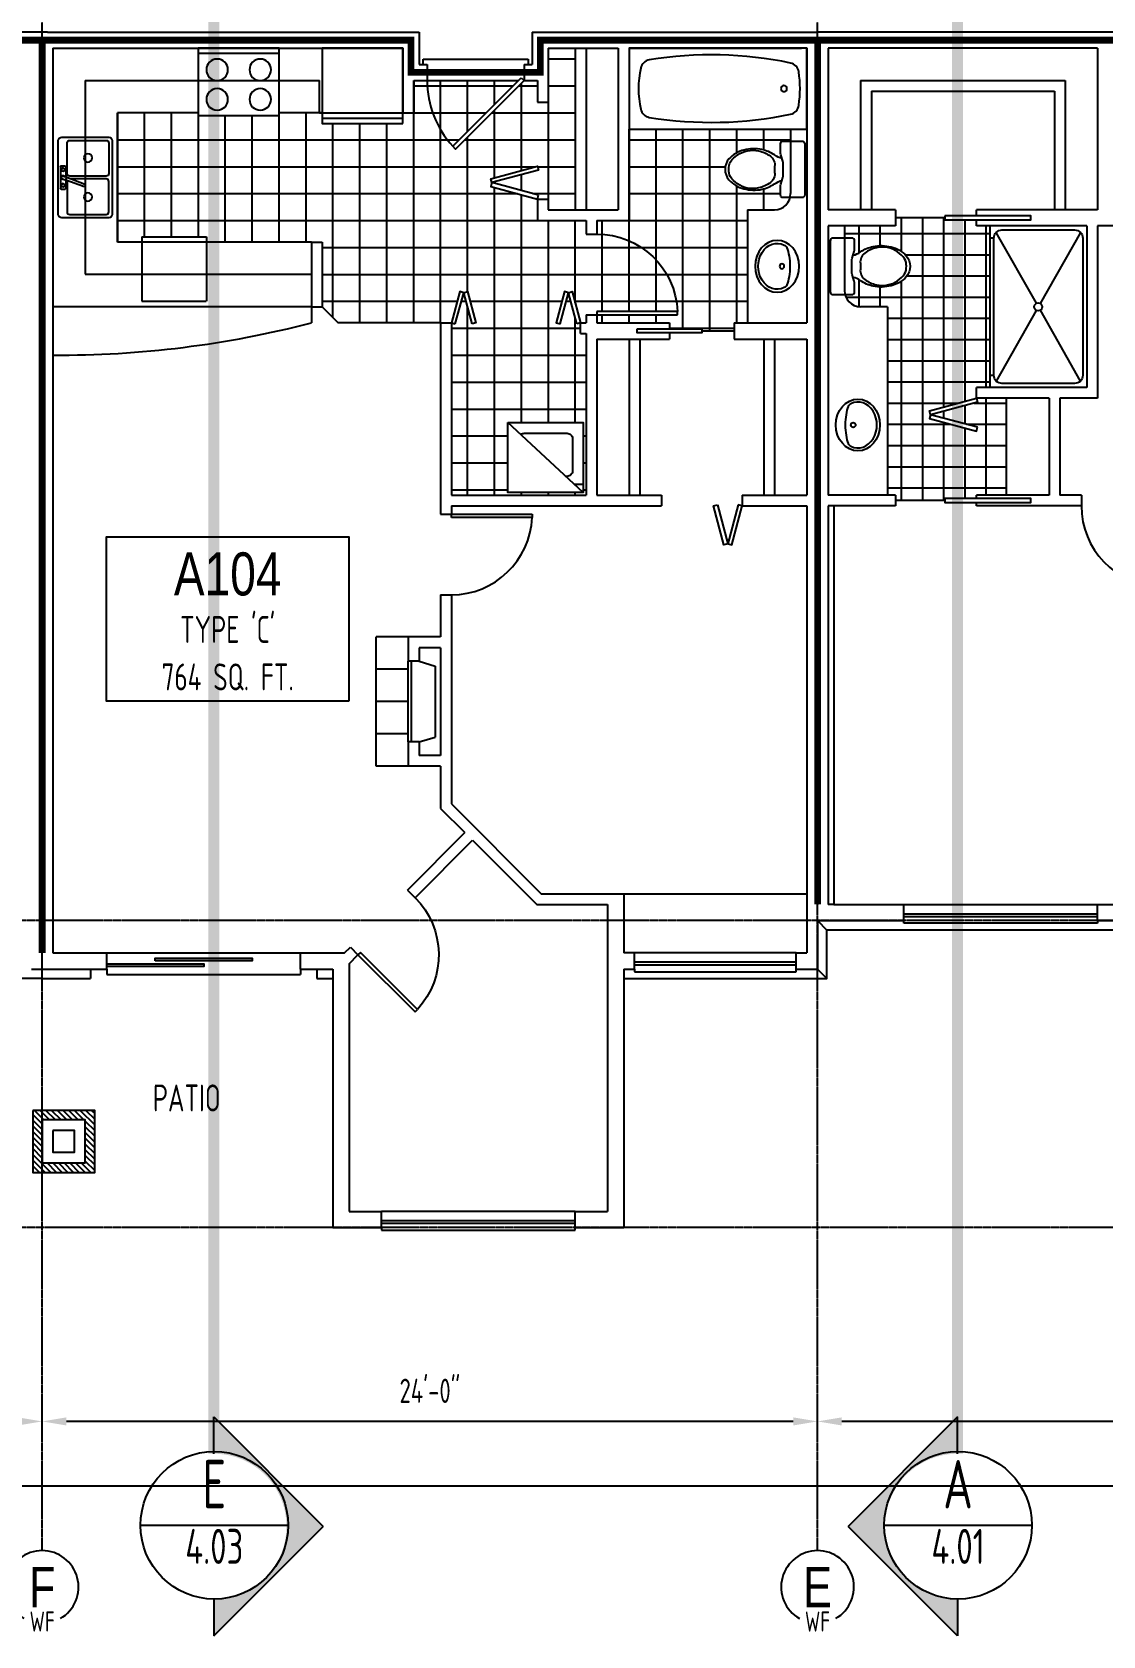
# Model space of a CAD drawing. Extents: x -2060 to 2145, y -590 to 992.
# Drawn here: x -1524 to -1127, y -590 to 6 of the extents above; entities that cross this region are included whole.
import ezdxf
from ezdxf.enums import TextEntityAlignment as Align

# ---------------------------------------------------------------- set-up
doc = ezdxf.new("R2010")
doc.units = 0
doc.header["$MEASUREMENT"] = 0
for name, pattern in [('CENTER2', [1.125, 0.75, -0.125, 0.125, -0.125]), ('GRIDLINE', [1.53125, 1.375, -0.0625, 0.03125, -0.0625]), ('HIDDEN2', [0.1875, 0.125, -0.0625])]:
    doc.linetypes.add(name, pattern=pattern)
doc.layers.get('0').update_dxf_attribs({"linetype": 'CONTINUOUS'})
doc.layers.get('DEFPOINTS').update_dxf_attribs({"linetype": 'CONTINUOUS'})
for name, color, linetype in [('3', 85, 'CONTINUOUS'), ('DIMENSIONS', 20, 'CONTINUOUS'), ('FIRE SEPARATIONS', 44, 'CENTER2'), ('FURNITURE', 51, 'CONTINUOUS'), ('GRIDLINES', 65, 'GRIDLINE'), ('HATCH', 92, 'CONTINUOUS'), ('HIDDEN', 64, 'HIDDEN2'), ('STAIRS', 101, 'CONTINUOUS'), ('TEXT', 82, 'CONTINUOUS'), ('WALL', 215, 'CONTINUOUS')]:
    doc.layers.add(name, color=color, linetype=linetype)
doc.styles.add('128-AT', font='architxt.shx', dxfattribs={"width": 0.8, "height": 12})
doc.styles.add('128-ATT', font='archtitl.shx', dxfattribs={"width": 0.8, "height": 16})
doc.styles.add('AT', font='architxt.shx', dxfattribs={"width": 0.8})
doc.styles.add('ATT', font='archtitl.shx', dxfattribs={"width": 0.8})
doc.dimstyles.new('DIM96', dxfattribs={"dimscale": 96, "dimtxt": 0.09375, "dimasz": 0.09375, "dimexe": 0.0625, "dimexo": 0.0625, "dimgap": 0.0625, "dimtad": 1, "dimtoh": 1, "dimdec": 3, "dimzin": 3, "dimdsep": 46, "dimlunit": 4, "dimtxsty": 'AT', "dimcen": 0.09375, "dimdle": 0.0625, "dimclrd": 256, "dimclre": 256, "dimclrt": 82, "dimadec": 0, "dimazin": 0, "dimtfac": 1, "dimtdec": 3, "dimtofl": 0, "dimtmove": 2, "dimatfit": 3, "dimfxl": 1, "dimfrac": 2, "dimtolj": 1, "dimtzin": 0, "dimlwd": -1, "dimlwe": -1, "dimarcsym": 0})

# ---------------------------------------------------------------- blocks, each defined once
blk = doc.blocks.new('Gridline Bubble')
blk.add_arc((0, 13.52), 13.52, 120, 60)
at = {"width": 0.8}
for tag, height, style, p in [('TYPE', 7.5, 'AT', (0, 26.33)), ('33', 15, 'ATT', (0, 13.52))]:
    blk.add_attdef(tag, text='', height=height, dxfattribs=dict(at, style=style)).set_placement(p, align=Align.MIDDLE_CENTER)
blk = doc.blocks.new('*D9')
at = {"layer": 'DEFPOINTS', "color": 0, "transparency": 16777216}
for p in [(-1880.65, -533.98), (-1880.65, -533.98), (219.35, -533.98)]:
    blk.add_point(p, dxfattribs=at)
at = {"layer": 'DIMENSIONS', "transparency": 16777216}
blk.add_line((210.35, -533.98), (-1871.65, -533.98), dxfattribs=at)
for points in [[(-1871.65, -532.48), (-1871.65, -535.48), (-1880.65, -533.98)], [(210.35, -532.48), (210.35, -535.48), (219.35, -533.98)]]:
    blk.add_solid(points, dxfattribs=at)
at = {"layer": 'DIMENSIONS', "color": 82, "transparency": 16777216, "insert": (-830.65, -522.62), "char_height": 9, "attachment_point": 5, "style": 'AT'}
blk.add_mtext('\\A1;175\'-0"', dxfattribs=at)
blk = doc.blocks.new('*D13')
at = {"layer": 'DEFPOINTS', "color": 0, "transparency": 16777216}
for p in [(-1232.65, -509.98), (-1232.65, -509.98), (-848.65, -509.98)]:
    blk.add_point(p, dxfattribs=at)
at = {"layer": 'DIMENSIONS', "transparency": 16777216}
blk.add_line((-857.65, -509.98), (-1223.65, -509.98), dxfattribs=at)
for points in [[(-1223.65, -508.48), (-1223.65, -511.48), (-1232.65, -509.98)], [(-857.65, -508.48), (-857.65, -511.48), (-848.65, -509.98)]]:
    blk.add_solid(points, dxfattribs=at)
at = {"layer": 'DIMENSIONS', "color": 82, "transparency": 16777216, "insert": (-1040.65, -498.62), "char_height": 9, "attachment_point": 5, "style": 'AT'}
blk.add_mtext('\\A1;32\'-0"', dxfattribs=at)
blk = doc.blocks.new('*D14')
at = {"layer": 'DEFPOINTS', "color": 0, "transparency": 16777216}
for p in [(-1520.65, -509.98), (-1520.65, -509.98), (-1232.65, -509.98)]:
    blk.add_point(p, dxfattribs=at)
at = {"layer": 'DIMENSIONS', "transparency": 16777216}
blk.add_line((-1241.65, -509.98), (-1511.65, -509.98), dxfattribs=at)
for points in [[(-1511.65, -508.48), (-1511.65, -511.48), (-1520.65, -509.98)], [(-1241.65, -508.48), (-1241.65, -511.48), (-1232.65, -509.98)]]:
    blk.add_solid(points, dxfattribs=at)
at = {"layer": 'DIMENSIONS', "color": 82, "transparency": 16777216, "insert": (-1376.65, -498.62), "char_height": 9, "attachment_point": 5, "style": 'AT'}
blk.add_mtext('\\A1;24\'-0"', dxfattribs=at)
blk = doc.blocks.new('*D15')
at = {"layer": 'DEFPOINTS', "color": 0, "transparency": 16777216}
for p in [(-1880.65, -509.98), (-1880.65, -509.98), (-1520.65, -509.98)]:
    blk.add_point(p, dxfattribs=at)
at = {"layer": 'DIMENSIONS', "transparency": 16777216}
blk.add_line((-1529.65, -509.98), (-1871.65, -509.98), dxfattribs=at)
for points in [[(-1871.65, -508.48), (-1871.65, -511.48), (-1880.65, -509.98)], [(-1529.65, -508.48), (-1529.65, -511.48), (-1520.65, -509.98)]]:
    blk.add_solid(points, dxfattribs=at)
at = {"layer": 'DIMENSIONS', "color": 82, "transparency": 16777216, "insert": (-1700.65, -498.62), "char_height": 9, "attachment_point": 5, "style": 'AT'}
blk.add_mtext('\\A1;30\'-0"', dxfattribs=at)
blk = doc.blocks.new('SECT-ARROW')
blk.add_hatch(color=11).paths.add_polyline_path([(0, 0.3178), (0, 0.2109, -0.414214), (0.2109, 0, -0.414214), (0, -0.2109), (0, -0.3178), (0.3178, 0)])
for p, q in [((0, 0.2109), (0, 0.3178)), ((0, 0.3178), (0.3178, 0)), ((0, -0.3178), (0.3178, 0)), ((0, -0.2109), (0, -0.3178))]:
    blk.add_line(p, q)
blk = doc.blocks.new('SECT-TEXT')
blk.add_line((-27.22, 27.42), (27.62, 27.42))
blk.add_circle((0.2, 27.42), 27.42)
at = {"style": 'AT', "width": 0.8}
for tag, height, p in [('X', 18, (0.18, 33.69)), ('A-X.X', 13, (0.18, 13.08))]:
    blk.add_attdef(tag, text='', height=height, dxfattribs=at).set_placement(p, align=Align.CENTER)
blk = doc.blocks.new('DOOR')
for p, q in [((0, 1), (0.042, 1)), ((0, 0), (0, 1)), ((0.042, 1), (0.042, 0)), ((0.042, 0), (0, 0))]:
    blk.add_line(p, q)
blk.add_arc((0, 0), 1, 0, 87.612)
blk = doc.blocks.new('TOILET')
for points in [[(9.6, -5.46), (8.9, -3.04, -0.069687), (8.75, -1.94), (8.75, 1.94, -0.069687), (8.9, 3.04), (9.6, 5.46, 0.069687), (9.75, 6.56), (9.75, 9.5, 0.414214), (8.75, 10.5), (1.75, 10.5, 0.414214), (0.75, 9.5), (0.75, -9.5, 0.414214), (1.75, -10.5), (8.75, -10.5, 0.414214), (9.75, -9.5), (9.75, -6.56, 0.069687)], [(11.94, -1.06, 0.281665), (13.53, -4.91, 0.102457), (17.89, -6.89, 0.208018), (25.75, -5.34, 0.095407), (28.36, -2.78, 0.12335), (29.01, 0, 0.12335), (28.36, 2.78, 0.095407), (25.75, 5.34, 0.208018), (17.89, 6.89, 0.102457), (13.53, 4.91, 0.281665), (11.94, 1.06)]]:
    blk.add_lwpolyline(points, format="xyb", close=True)
blk.add_lwpolyline([(9.2, 4.09, 0.10369), (11.94, 5.35, -0.091297), (16.65, 7.39, -0.120114), (23.35, 7.19, -0.14964), (28.96, 3.87, -0.166698), (30.36, 0, -0.166698), (28.96, -3.87, -0.14964), (23.35, -7.19, -0.120114), (16.65, -7.39, -0.091297), (11.94, -5.35, 0.10369), (9.2, -4.09, 0.10369)], format="xyb")
blk = doc.blocks.new('LAV')
blk.add_circle((0, -9.26), 0.875)
for centre, start, end in [((-6.09, -9.25), 113.53151, 154.40449), ((6.09, -9.25), 25.59812, 66.47298)]:
    blk.add_arc(centre, 2, start, end)
blk.add_ellipse((0, -11), major_axis=(9.63, 0), ratio=0.850649)
for centre, major_axis, ratio, start_param, end_param in [((0, -11), (8.5, 0), 0.83084, 2.762819, 6.661999), ((0, -9.26), (-8.75, 0), 0.341014, 3.806048, 5.618834)]:
    blk.add_ellipse(centre, major_axis=major_axis, ratio=ratio, start_param=start_param, end_param=end_param)
blk = doc.blocks.new('BF30')
at = {"flags": 128}
for points in [[(1.45, -0.39), (6.11, 17), (4.66, 17.39), (0, 0)], [(10.77, -0.39), (6.11, 17), (7.56, 17.39), (12.22, 0)]]:
    blk.add_lwpolyline(points, close=True, dxfattribs=at)
blk = doc.blocks.new('WIN6')
for p, q in [((0, 1), (1, 1)), ((0, 0), (0, 1)), ((1, 1), (1, 0)), ((1, -1.5), (0, -1.5)), ((1, -2.5), (0, -2.5)), ((1, -6), (0, -6))]:
    blk.add_line(p, q)
blk = doc.blocks.new('Fridge')
blk.add_line((30, -26), (0, -26))
blk.add_lwpolyline([(0, -28), (0, 0), (30, 0), (30, -28)], close=True)
blk = doc.blocks.new('KITSINK26')
for p, q in [((-4.31, -3), (-4.31, -4.5)), ((-4.06, -2.75), (4.06, -2.75)), ((-4.06, -4.75), (-0.24, -4.75)), ((-0.53, -3.95), (-0.08, -5.17)), ((0.99, -4.78), (-0.08, -5.17)), ((2.49, -11.61), (0.07, -5.12)), ((0.53, -3.55), (0.99, -4.78)), ((0.84, -4.83), (3.26, -11.33)), ((0.98, -4.75), (4.06, -4.75)), ((4.31, -3), (4.31, -4.5))]:
    blk.add_line(p, q)
for points in [[(-13.75, -22), (13.75, -22, 0.414214), (15, -20.75), (15, -3.25, 0.414214), (13.75, -2), (-13.75, -2, 0.414214), (-15, -3.25), (-15, -20.75, 0.414214)], [(-1.5, -5.25), (-12.75, -5.25, 0.414214), (-13.75, -6.25), (-13.75, -19.75, 0.414214), (-12.75, -20.75), (-1.5, -20.75, 0.414214), (-0.5, -19.75), (-0.5, -6.25, 0.414214)]]:
    blk.add_lwpolyline(points, format="xyb", close=True)
blk.add_lwpolyline([(1.04, -5.36, -0.121112), (1.5, -5.25), (12.75, -5.25, -0.414214), (13.75, -6.25), (13.75, -19.75, -0.414214), (12.75, -20.75), (1.5, -20.75, -0.414214), (0.5, -19.75), (0.5, -6.26)], format="xyb")
for centre, radius in [((-2.91, -3.75), 0.616), ((2.91, -3.75), 0.616), ((-7.25, -13), 1.55), ((7.25, -13), 1.55)]:
    blk.add_circle(centre, radius)
for centre, radius, start, end in [((-4.06, -3), 0.25, 90, 180), ((-4.06, -4.5), 0.25, 180, 270), ((0, -3.75), 0.75, 339.84, 240.98276), ((0, -3.75), 0.57, 20.41138, 200.41138), ((4.06, -3), 0.25, 0, 90), ((4.06, -4.5), 0.25, 270, 0), ((2.87, -11.47), 0.534, 160.36095, 60.46181)]:
    blk.add_arc(centre, radius, start, end)
blk = doc.blocks.new('RANGE')
blk.add_line((15, 2), (-15, 2))
blk.add_lwpolyline([(-15, 0), (-15, 25), (15, 25), (15, 0)], close=True)
for centre in [(-8, 19), (8, 19), (-8, 8), (8, 8)]:
    blk.add_circle(centre, 4)
blk = doc.blocks.new('DISHWASHER')
at = {"linetype": 'Continuous'}
blk.add_line((-26, 24), (-26, 0), dxfattribs=at)
for p, q in [((-26, 24), (-24, 24)), ((-26, 0), (-24, 0))]:
    blk.add_line(p, q)
at = {"linetype": 'HIDDEN2'}
for p, q in [((-24, 24), (-2, 24)), ((-2, 24), (-2, 0)), ((-24, 0), (-2, 0))]:
    blk.add_line(p, q, dxfattribs=at)
blk = doc.blocks.new('WASH-DRY-STACK')
for p, q in [((14, 0), (-14, -26)), ((14, -3), (10.77, -3))]:
    blk.add_line(p, q)
blk.add_lwpolyline([(-14, -26), (14, -26), (14, 0), (-14, 0)], close=True)
blk.add_lwpolyline([(-9.23, -21.57, 0.167732), (-8, -22), (8, -22, 0.414214), (10, -20), (10, -8, 0.414214), (8, -6), (7.54, -6)], format="xyb")
blk = doc.blocks.new('TUB56')
blk.add_lwpolyline([(0, 30), (66, 30), (66, 0), (0, 0)], close=True)
blk.add_lwpolyline([(4.33, 22.61, -0.302201), (7.52, 25.69, -0.091968), (60, 24.51, -0.306794), (63.03, 21.2, -0.073951), (63.03, 8.8, -0.307224), (59.99, 5.49, -0.091261), (7.52, 4.31, -0.302632), (4.33, 7.39, -0.108169)], format="xyb", close=True)
blk.add_circle((57.5, 15), 1.12)
blk = doc.blocks.new('BF20')
at = {"flags": 128}
for points in [[(1.45, -0.39), (4.55, 11.2), (3.11, 11.59), (0, 0)], [(7.66, -0.39), (4.55, 11.2), (6, 11.59), (9.11, 0)]]:
    blk.add_lwpolyline(points, close=True, dxfattribs=at)
blk = doc.blocks.new('BF26')
at = {"flags": 128}
for points in [[(1.45, -0.39), (5.33, 14.1), (3.88, 14.49), (0, 0)], [(9.21, -0.39), (5.33, 14.1), (6.78, 14.49), (10.66, 0)]]:
    blk.add_lwpolyline(points, close=True, dxfattribs=at)
blk = doc.blocks.new('SLDR60')
for p, q in [((0, 0), (0, -2)), ((0, -2), (72, -2)), ((72, 0), (72, -2))]:
    blk.add_line(p, q)
at = {"flags": 128}
for points in [[(0, 1), (0, 2), (36, 2), (36, 1)], [(18, 3), (18, 4), (54, 4), (54, 3)]]:
    blk.add_lwpolyline(points, close=True, dxfattribs=at)

msp = doc.modelspace()

# ---------------------------------------------------------------- hatches: boundary and pattern name
at = {"layer": 'HATCH'}
h = msp.add_hatch(dxfattribs=at)
h.set_pattern_fill('_USER,_O', color=256, scale=10, double=1, pattern_type=0)
h.set_pattern_definition([(0, (-1492.647, -23.982), (0, 10), []), (90, (-1492.647, -23.982), (-10, 6e-16), [])])
h.paths.add_polyline_path([(-1258.6468, -101.9818), (-1263.6468, -101.9818), (-1263.6468, -104.9818), (-1275.6468, -104.9818), (-1275.6468, -104.2318), (-1287.6468, -104.2318), (-1287.6468, -101.9818), (-1314.6468, -101.9818), (-1314.6468, -98.9818), (-1284.6468, -98.9818), (-1284.6468, -97.7318, 0.40144236), (-1314.6468, -68.9818), (-1314.6468, -63.9818), (-1302.6468, -63.9818), (-1302.6468, -29.9818), (-1242.6468, -29.9818), (-1242.6468, -34.4818), (-1245.3968, -34.4818, 0.41421356), (-1246.3968, -35.4818), (-1246.3968, -38.4216, 0.0696874), (-1246.2428, -39.5204), (-1245.8507, -40.893, -0.10369022), (-1248.586, -39.6283, 0.09129737), (-1253.2994, -37.596, 0.12011399), (-1259.9975, -37.7943, 0.14963961), (-1265.6041, -41.1154, 0.1666983), (-1267.0054, -44.9818, 0.16669833), (-1265.6041, -48.8482, 0.14963965), (-1259.9975, -52.1693, 0.12011409), (-1253.2994, -52.3676, 0.09129743), (-1248.586, -50.3352, -0.10369038), (-1245.8507, -49.0706), (-1246.2428, -50.4431, 0.0696874), (-1246.3968, -51.542), (-1246.3968, -54.4818, 0.41421356), (-1245.3968, -55.4818), (-1242.8373, -55.4818, -0.34199871), (-1248.6468, -59.9818), (-1258.6468, -59.9818)])
h.paths.add_polyline_path([(-1336.6468, -55.9818), (-1336.6468, -63.9818), (-1318.6468, -63.9818), (-1318.6468, -68.9818), (-1314.6468, -68.9818, -0.40144236), (-1284.6468, -97.7318), (-1314.6468, -97.7318), (-1314.6468, -98.9818), (-1318.6468, -98.9818), (-1318.6468, -101.9818), (-1320.6468, -101.9818), (-1323.7526, -90.3907), (-1325.2015, -90.7789), (-1326.6504, -90.3907), (-1329.7562, -101.9818), (-1328.3073, -102.37), (-1325.2015, -90.7789), (-1322.0956, -102.37), (-1320.6468, -101.9818), (-1320.6468, -105.9818), (-1318.6468, -105.9818), (-1318.6468, -165.9818), (-1368.6468, -165.9818), (-1368.6468, -101.9818), (-1367.1979, -102.37), (-1364.092, -90.7789), (-1360.9862, -102.37), (-1359.5373, -101.9818), (-1362.6431, -90.3907), (-1364.092, -90.7789), (-1365.5409, -90.3907), (-1368.6468, -101.9818), (-1372.6468, -101.9818), (-1410.6468, -101.9818), (-1416.6468, -95.9818), (-1416.6468, -71.9818), (-1420.6468, -71.9818), (-1459.6468, -71.9818), (-1459.6468, -69.9818), (-1483.6468, -69.9818), (-1483.6468, -71.9818), (-1492.6468, -71.9818), (-1492.6468, -23.9818), (-1462.6468, -23.9818), (-1462.6468, -24.9818), (-1432.6468, -24.9818), (-1432.6468, -23.9818), (-1416.6468, -23.9818), (-1416.6468, -27.9818), (-1386.6468, -27.9818), (-1386.6468, -23.9818), (-1382.6468, -23.9818), (-1382.6468, -11.9818), (-1377.6472, -11.9818, 0.18788612), (-1368.1633, -36.377), (-1367.1026, -37.4376), (-1341.6468, -11.9818), (-1336.6468, -11.9818), (-1336.6468, -19.9818), (-1332.6468, -19.9818), (-1332.6468, 0.0182), (-1322.6468, 0.0182), (-1322.6468, -59.9818), (-1332.6468, -59.9818), (-1332.6468, -55.9818), (-1336.6468, -55.9818), (-1336.2585, -54.5329), (-1353.6452, -49.8742), (-1336.2585, -45.2154), (-1336.6468, -43.7665), (-1354.0334, -48.4253), (-1353.6452, -49.8742), (-1354.0334, -51.323)])
h.paths.add_polyline_path([(-1347.6468, -138.9818), (-1347.6468, -164.9818), (-1319.6468, -164.9818), (-1319.6468, -138.9818)], flags=16)
h.paths.add_polyline_path([(-1326.1083, -158.9818), (-1325.6468, -158.9818, 0.41421356), (-1323.6468, -156.9818), (-1323.6468, -144.9818, 0.41421356), (-1325.6468, -142.9818), (-1341.6468, -142.9818, 0.16773158), (-1342.8805, -143.4076)], flags=0)
h.paths.add_polyline_path([(-1368.1633, -36.377, -0.18636677), (-1377.6468, -12.1935), (-1377.6468, -11.9818), (-1343.7681, -11.9818)], flags=17)
h = msp.add_hatch(dxfattribs=at)
h.set_pattern_fill('ANSI37', color=256, scale=63, angle=225, style=0)
h.set_pattern_definition([(270, (-1185.709, -123.919), (7.875, -2e-15), []), (360, (-1185.709, -123.919), (2e-15, 7.875), [])])
h.paths.add_polyline_path([(-1206.6468, -165.9818), (-1203.6468, -165.9818), (-1203.6468, -167.9818), (-1185.424, -167.9818), (-1185.424, -167.2318), (-1173.6468, -167.2318), (-1173.6468, -165.9818), (-1162.6468, -165.9818), (-1162.6468, -129.9818), (-1173.6468, -129.9818), (-1173.2585, -131.4307), (-1190.6452, -136.0894), (-1173.2585, -140.7482), (-1173.6468, -142.197), (-1191.0334, -137.5383), (-1190.6452, -136.0894), (-1191.0334, -134.6405), (-1173.6468, -129.9818), (-1173.6468, -125.9818), (-1168.6468, -125.9818), (-1168.6468, -65.9818), (-1173.6468, -65.9818), (-1173.6468, -63.7318), (-1185.424, -63.7318), (-1185.424, -62.9818), (-1203.6468, -62.9818), (-1203.6468, -65.9818), (-1222.6468, -65.9818), (-1222.6468, -70.4818), (-1219.8968, -70.4818, -0.41421356), (-1218.8968, -71.4818), (-1218.8968, -74.4216, -0.0696874), (-1219.0507, -75.5204), (-1219.4428, -76.893, 0.10369022), (-1216.7075, -75.6283, -0.09129737), (-1211.9941, -73.596, -0.12011399), (-1205.296, -73.7943, -0.14963961), (-1199.6895, -77.1154, -0.1666983), (-1198.2881, -80.9818, -0.16669833), (-1199.6895, -84.8482, -0.14963965), (-1205.296, -88.1693, -0.12011409), (-1211.9941, -88.3676, -0.09129743), (-1216.7075, -86.3352, 0.10369038), (-1219.4428, -85.0706), (-1219.0507, -86.4431, -0.0696874), (-1218.8968, -87.542), (-1218.8968, -90.4818, -0.41421356), (-1219.8968, -91.4818), (-1222.4562, -91.4818, 0.34199871), (-1216.6468, -95.9818), (-1206.6468, -95.9818)])
h = msp.add_hatch(dxfattribs=at)
h.set_pattern_fill('ANSI31', color=256, scale=12, style=0)
h.set_pattern_definition([(315, (-2059.3825, -564.9878), (-1.06066, -1.06066), [])])
h.paths.add_polyline_path([(-1501.1468, -417.4818), (-1524.1468, -417.4818), (-1524.1468, -394.4818), (-1501.1468, -394.4818)])
h.paths.add_polyline_path([(-1520.6468, -397.9818), (-1520.6468, -413.9818), (-1504.6468, -413.9818), (-1504.6468, -397.9818)], flags=16)

# ---------------------------------------------------------------- linework, layer by layer
at = {"layer": '3'}
for p, q in [((-1520.6468, 0.0182), (-1520.6468, -335.9818)), ((-1520.6468, 0.0182), (-1520.6468, -335.9818)), ((-1232.6468, 0.0182), (-1232.6468, -317.9818)), ((-1232.6468, 0.0182), (-1232.6468, -317.9818))]:
    msp.add_line(p, q, dxfattribs=at)
at = {"layer": 'FIRE SEPARATIONS', "ltscale": 0.5, "const_width": 2.5}
for points in [[(-599.6468, -8.9818), (-647.6468, -8.9818), (-647.6468, 3.0182), (-848.6468, 3.0182), (-1049.6468, 3.0182), (-1049.6468, -8.9818), (-1097.6468, -8.9818), (-1097.6468, 3.0182), (-1232.6468, 3.0182), (-1335.6468, 3.0182), (-1335.6468, -8.9818), (-1383.6468, -8.9818), (-1383.6468, 3.0182), (-1520.6468, 3.0182), (-1565.6468, 3.0182)], [(-1520.6468, 3.0182), (-1520.6468, -335.9818)], [(-1232.6468, 3.0182), (-1232.6468, -317.9818)]]:
    msp.add_lwpolyline(points, dxfattribs=at)
at = {"layer": 'FURNITURE'}
for p, q in [((-1322.6468, 0.0182), (-1322.6468, -59.9818)), ((-1379.1468, -5.9818), (-1379.1468, -3.9818)), ((-1379.1468, -3.9818), (-1340.1468, -3.9818)), ((-1340.1468, -3.9818), (-1340.1468, -5.9818)), ((-1377.6468, -11.9818), (-1343.7681, -11.9818)), ((-1212.6468, -15.9818), (-1212.6468, -59.9818)), ((-1212.6468, -15.9818), (-1144.6468, -15.9818)), ((-1144.6468, -15.9818), (-1144.6468, -59.9818)), ((-1492.6468, -23.9818), (-1492.6468, -71.9818)), ((-1462.6468, -23.9818), (-1492.6468, -23.9818)), ((-1416.6468, -23.9818), (-1432.6468, -23.9818)), ((-1242.6468, -29.9818), (-1242.6468, -53.9818)), ((-1258.6468, -59.9818), (-1248.6468, -59.9818)), ((-1258.6468, -59.9818), (-1258.6468, -101.9818)), ((-1222.6468, -65.9818), (-1222.6468, -89.9818)), ((-1168.6468, -65.9818), (-1168.6468, -125.9818)), ((-1167.1468, -70.4818), (-1168.6468, -70.4818)), ((-1151.3636, -94.7143), (-1166.2681, -68.3605)), ((-1135.0254, -68.3605), (-1149.9487, -94.7475)), ((-1420.6468, -71.9818), (-1492.6468, -71.9818)), ((-1420.6468, -95.9818), (-1420.6468, -101.9818)), ((-1206.6468, -95.9818), (-1216.6468, -95.9818)), ((-1206.6468, -95.9818), (-1206.6468, -165.9818)), ((-1151.4255, -97.3588), (-1166.2681, -123.6031)), ((-1135.0254, -123.6031), (-1149.8883, -97.3228)), ((-1298.6468, -107.9818), (-1298.6468, -165.9818)), ((-1252.6468, -107.9818), (-1252.6468, -165.9818)), ((-1167.1468, -121.4818), (-1168.6468, -121.4818)), ((-1162.6468, -129.9818), (-1162.6468, -165.9818)), ((-1384.6468, -218.6412), (-1396.6468, -218.6412)), ((-1396.6468, -266.6412), (-1396.6468, -218.6412)), ((-1384.6468, -266.6412), (-1396.6468, -266.6412)), ((-1304.6468, -313.9818), (-1236.6468, -313.9818)), ((-1496.6468, -335.9818), (-1424.6468, -335.9818))]:
    msp.add_line(p, q, dxfattribs=at)
for points in [[(-1342.7074, -10.9211), (-1341.6468, -11.9818), (-1367.1026, -37.4376), (-1368.1633, -36.377)], [(-1185.424, -62.2318), (-1185.424, -63.7318), (-1153.424, -63.7318), (-1153.424, -62.2318)], [(-1299.6468, -104.2318), (-1275.6468, -104.2318), (-1275.6468, -105.7318), (-1299.6468, -105.7318)], [(-1185.424, -167.2318), (-1185.424, -168.7318), (-1153.424, -168.7318), (-1153.424, -167.2318)]]:
    msp.add_lwpolyline(points, close=True, dxfattribs=at)
msp.add_lwpolyline([(-1137.1468, -124.4818), (-1164.1468, -124.4818, -0.41421356), (-1167.1468, -121.4818), (-1167.1468, -70.4818, -0.41421356), (-1164.1468, -67.4818), (-1137.1468, -67.4818, -0.41421356), (-1134.1468, -70.4818), (-1134.1468, -121.4818, -0.41421356)], format="xyb", close=True, dxfattribs=at)
msp.add_circle((-1150.6871, -96.0532), 1.5, dxfattribs=at)
for centre, radius, start, end in [((-1341.5911, -12.0055), 36.0562, 179.9622561, 222.526358), ((-1248.6468, -53.9818), 6, 270, 0), ((-1216.6468, -89.9818), 6, 180, 270), ((-1514.9118, 262.1383), 376.1241, 269.7357042, 284.5143284)]:
    msp.add_arc(centre, radius, start, end, dxfattribs=at)
at = {"layer": 'GRIDLINES'}
for p, q in [((-1520.6468, -557.9818), (-1520.6468, 961.5908)), ((-1232.6468, -557.9818), (-1232.6468, 42.0182)), ((344.4754, -323.9818), (-2030.0704, -323.9818)), ((344.4754, -437.9818), (-2030.0704, -437.9818))]:
    msp.add_line(p, q, dxfattribs=at)
at = {"layer": 'HATCH'}
for p, q in [((-1185.424, -62.9818), (-1203.6468, -62.9818)), ((-1416.6468, -95.9818), (-1410.6468, -101.9818)), ((-1372.6468, -101.9818), (-1410.6468, -101.9818)), ((-1275.6468, -104.9818), (-1263.6468, -104.9818)), ((-1185.424, -167.9818), (-1203.6468, -167.9818)), ((-1384.6468, -230.6412), (-1396.6468, -230.6412)), ((-1384.6468, -242.6412), (-1396.6468, -242.6412)), ((-1384.6468, -254.6412), (-1396.6468, -254.6412))]:
    msp.add_line(p, q, dxfattribs=at)
at = {"layer": 'HIDDEN'}
for p, q in [((-1318.6468, 0.0182), (-1318.6468, -59.9818)), ((-1504.6468, -11.9818), (-1417.6468, -11.9818)), ((-1504.6468, -11.9818), (-1504.6468, -83.9818)), ((-1417.6468, -23.9818), (-1417.6468, -11.9818)), ((-1216.6468, -11.9818), (-1216.6468, -59.9818)), ((-1216.6468, -11.9818), (-1140.6468, -11.9818)), ((-1140.6468, -11.9818), (-1140.6468, -59.9818)), ((-1417.6468, -23.9818), (-1386.6468, -23.9818)), ((-1420.6468, -83.9818), (-1504.6468, -83.9818)), ((-1420.6468, -95.9818), (-1516.6468, -95.9818)), ((-1302.6468, -107.9818), (-1302.6468, -165.9818)), ((-1248.6468, -107.9818), (-1248.6468, -165.9818))]:
    msp.add_line(p, q, dxfattribs=at)
at = {"layer": 'STAIRS'}
for p, q in [((-1384.6468, -257.6412), (-1384.6468, -227.6412)), ((-1383.6467, -227.6412), (-1383.6467, -257.6412)), ((-1380.6468, -227.6412), (-1374.6468, -229.4745)), ((-1374.6468, -229.4745), (-1374.6468, -255.8078)), ((-1380.6468, -257.6412), (-1374.6468, -255.8078)), ((-1232.6468, -323.9818), (-1229.1468, -327.4818)), ((-1228.6468, -327.4818), (-1229.1468, -327.4818)), ((-1093.1468, -327.4818), (-1229.1468, -327.4818)), ((-1502.6468, -341.9818), (-1502.6468, -345.4818)), ((-1418.6468, -341.9818), (-1418.6468, -345.4818)), ((-1232.6468, -341.9818), (-1229.1468, -345.4818))]:
    msp.add_line(p, q, dxfattribs=at)
for points in [[(-1520.6468, -345.4818), (-1596.1468, -345.4818), (-1596.1468, -327.4818), (-1640.1468, -327.4818), (-1640.1468, -303.4818)], [(-1304.6468, -345.4818), (-1229.1468, -345.4818), (-1229.1468, -327.4818)], [(-1520.6468, -345.4818), (-1502.6468, -345.4818)], [(-1418.6468, -345.4818), (-1412.6468, -345.4818)]]:
    msp.add_lwpolyline(points, dxfattribs=at)
msp.add_lwpolyline([(-1524.1468, -394.4818), (-1524.1468, -417.4818), (-1501.1468, -417.4818), (-1501.1468, -394.4818)], close=True, dxfattribs=at)
at = {"layer": 'TEXT', "color": 92, "linetype": 'Continuous', "const_width": 4, "flags": 128}
msp.add_lwpolyline([(-1180.6468, 579.5182), (-1180.6468, -521.9818)], dxfattribs=at)
at = {"layer": 'TEXT', "color": 92, "linetype": 'HIDDEN2', "const_width": 4, "flags": 128}
msp.add_lwpolyline([(-1456.8968, 42.0182), (-1456.8968, -521.9818)], dxfattribs=at)
at = {"layer": 'TEXT'}
msp.add_lwpolyline([(-1406.5793, -242.3934), (-1406.5793, -181.63), (-1496.9127, -181.63), (-1496.9127, -242.3934)], close=True, dxfattribs=at)
at = {"layer": 'WALL'}
for p, q in [((-1520.6468, 6.0182), (-1568.6468, 6.0182)), ((-1518.6468, 6.0182), (-1520.6468, 6.0182)), ((-1518.6468, 6.0182), (-1380.6468, 6.0182)), ((-1380.6468, 6.0182), (-1380.6468, -5.9818)), ((-1338.6468, 6.0182), (-1338.6468, -5.9818)), ((-1338.6468, 6.0182), (-1232.6468, 6.0182)), ((-1094.6468, 6.0182), (-1232.6468, 6.0182)), ((-1516.6468, 0.0182), (-1516.6468, -335.9818)), ((-1516.6468, 0.0182), (-1386.6468, 0.0182)), ((-1386.6468, 0.0182), (-1386.6468, -23.9818)), ((-1332.6468, 0.0182), (-1332.6468, -19.9818)), ((-1332.6468, 0.0182), (-1306.6468, 0.0182)), ((-1332.6468, 0.0182), (-1306.6468, 0.0182)), ((-1306.6468, 0.0182), (-1306.6468, -59.9818)), ((-1302.6468, 0.0182), (-1302.6468, -63.9818)), ((-1302.6468, 0.0182), (-1238.6468, 0.0182)), ((-1236.6468, 0.0182), (-1236.6468, -101.9818)), ((-1228.6468, 0.0182), (-1228.6468, -59.9818)), ((-1128.6468, 0.0182), (-1228.6468, 0.0182)), ((-1128.6468, 0.0182), (-1128.6468, -59.9818)), ((-1380.6468, -5.9818), (-1377.6468, -5.9818)), ((-1377.6468, -5.9818), (-1377.6468, -11.9818)), ((-1341.6468, -5.9818), (-1341.6468, -11.9818)), ((-1341.6468, -5.9818), (-1338.6468, -5.9818)), ((-1382.6468, -11.9818), (-1377.6468, -11.9818)), ((-1382.6468, -11.9818), (-1382.6468, -23.9818)), ((-1341.6468, -11.9818), (-1336.6468, -11.9818)), ((-1336.6468, -11.9818), (-1336.6468, -19.9818)), ((-1336.6468, -19.9818), (-1332.6468, -19.9818)), ((-1386.6468, -23.9818), (-1382.6468, -23.9818)), ((-1336.6468, -55.9818), (-1332.6468, -55.9818)), ((-1336.6468, -55.9818), (-1336.6468, -63.9818)), ((-1332.6468, -55.9818), (-1332.6468, -59.9818)), ((-1336.6468, -63.9818), (-1318.6468, -63.9818)), ((-1332.6468, -59.9818), (-1306.6468, -59.9818)), ((-1318.6468, -63.9818), (-1318.6468, -68.9818)), ((-1314.6468, -63.9818), (-1314.6468, -68.9818)), ((-1314.6468, -63.9818), (-1302.6468, -63.9818)), ((-1203.6468, -59.9818), (-1228.6468, -59.9818)), ((-1203.6468, -59.9818), (-1203.6468, -65.9818)), ((-1128.6468, -59.9818), (-1173.6468, -59.9818)), ((-1173.6468, -62.2318), (-1173.6468, -59.9818)), ((-1173.6468, -65.9818), (-1173.6468, -63.7318)), ((-1318.6468, -68.9818), (-1314.6468, -68.9818)), ((-1203.6468, -65.9818), (-1228.6468, -65.9818)), ((-1228.6468, -65.9818), (-1228.6468, -165.9818)), ((-1132.6468, -65.9818), (-1173.6468, -65.9818)), ((-1132.6468, -65.9818), (-1132.6468, -125.9818)), ((-1128.6468, -65.9818), (-1128.6468, -129.9818)), ((-1096.6468, -65.9818), (-1128.6468, -65.9818)), ((-1420.6468, -71.9818), (-1420.6468, -95.9818)), ((-1420.6468, -71.9818), (-1416.6468, -71.9818)), ((-1416.6468, -71.9818), (-1416.6468, -95.9818)), ((-1420.6468, -95.9818), (-1416.6468, -95.9818)), ((-1318.6468, -98.9818), (-1314.6468, -98.9818)), ((-1318.6468, -98.9818), (-1318.6468, -101.9818)), ((-1314.6468, -98.9818), (-1314.6468, -101.9818)), ((-1372.6468, -101.9818), (-1372.6468, -172.9818)), ((-1372.6468, -101.9818), (-1368.6468, -101.9818)), ((-1368.6468, -101.9818), (-1368.6468, -165.9818)), ((-1320.6468, -105.9818), (-1320.6468, -101.9818)), ((-1320.6468, -101.9818), (-1318.6468, -101.9818)), ((-1320.6468, -105.9818), (-1318.6468, -105.9818)), ((-1318.6468, -105.9818), (-1318.6468, -165.9818)), ((-1314.6468, -101.9818), (-1287.6468, -101.9818)), ((-1287.6468, -101.9818), (-1287.6468, -104.2318)), ((-1287.6468, -105.7318), (-1287.6468, -107.9818)), ((-1263.6468, -101.9818), (-1263.6468, -107.9818)), ((-1263.6468, -101.9818), (-1236.6468, -101.9818)), ((-1314.6468, -107.9818), (-1287.6468, -107.9818)), ((-1314.6468, -107.9818), (-1314.6468, -165.9818)), ((-1263.6468, -107.9818), (-1236.6468, -107.9818)), ((-1236.6468, -107.9818), (-1236.6468, -165.9818)), ((-1132.6468, -125.9818), (-1173.6468, -125.9818)), ((-1173.6468, -129.9818), (-1173.6468, -125.9818)), ((-1146.6468, -129.9818), (-1173.6468, -129.9818)), ((-1146.6468, -129.9818), (-1146.6468, -165.9818)), ((-1142.6468, -129.9818), (-1142.6468, -165.9818)), ((-1128.6468, -129.9818), (-1142.6468, -129.9818)), ((-1368.6468, -165.9818), (-1318.6468, -165.9818)), ((-1314.6468, -165.9818), (-1290.6468, -165.9818)), ((-1290.6468, -165.9818), (-1290.6468, -169.9818)), ((-1260.6468, -165.9818), (-1260.6468, -169.9818)), ((-1260.6468, -165.9818), (-1236.6468, -165.9818)), ((-1203.6468, -165.9818), (-1228.6468, -165.9818)), ((-1203.6468, -165.9818), (-1203.6468, -169.9818)), ((-1146.6468, -165.9818), (-1173.6468, -165.9818)), ((-1173.6468, -167.2318), (-1173.6468, -165.9818)), ((-1134.6468, -165.9818), (-1142.6468, -165.9818)), ((-1134.6468, -165.9818), (-1134.6468, -169.9818)), ((-1368.6468, -169.9818), (-1290.6468, -169.9818)), ((-1368.6468, -169.9818), (-1368.6468, -172.9818)), ((-1260.6468, -169.9818), (-1236.6468, -169.9818)), ((-1236.6468, -169.9818), (-1236.6468, -335.9818)), ((-1228.6468, -169.9818), (-1228.6468, -317.9818)), ((-1226.6468, -169.9818), (-1228.6468, -169.9818)), ((-1203.6468, -169.9818), (-1226.6468, -169.9818)), ((-1226.6468, -169.9818), (-1226.6468, -317.9818)), ((-1173.6468, -169.9818), (-1173.6468, -168.7318)), ((-1134.6468, -169.9818), (-1173.6468, -169.9818)), ((-1372.6468, -172.9818), (-1368.6468, -172.9818)), ((-1372.6468, -202.9818), (-1368.6468, -202.9818)), ((-1372.6468, -202.9818), (-1372.6468, -218.6412)), ((-1368.6468, -202.9818), (-1368.6468, -280.6437)), ((-1384.6468, -218.6412), (-1384.6468, -227.6412)), ((-1372.6468, -218.6412), (-1384.6468, -218.6412)), ((-1380.6468, -222.6412), (-1380.6468, -227.6412)), ((-1372.6468, -222.6412), (-1380.6468, -222.6412)), ((-1372.6468, -222.6412), (-1372.6468, -262.6412)), ((-1380.6468, -227.6412), (-1384.6468, -227.6412)), ((-1380.6468, -257.6412), (-1384.6468, -257.6412)), ((-1384.6468, -257.6412), (-1384.6468, -266.6412)), ((-1380.6468, -257.6412), (-1380.6468, -262.6412)), ((-1372.6468, -266.6412), (-1384.6468, -266.6412)), ((-1372.6468, -262.6412), (-1380.6468, -262.6412)), ((-1372.6468, -266.6412), (-1372.6468, -282.3005)), ((-1372.6468, -282.3005), (-1363.6346, -291.3127)), ((-1368.6468, -280.6437), (-1335.3087, -313.9818)), ((-1384.9691, -312.6473), (-1363.6346, -291.3127)), ((-1382.1407, -315.4757), (-1360.8061, -294.1412)), ((-1360.8061, -294.1412), (-1336.9655, -317.9818)), ((-1384.9691, -312.6473), (-1382.1407, -315.4757)), ((-1335.3087, -313.9818), (-1304.6468, -313.9818)), ((-1304.6468, -313.9818), (-1304.6468, -335.9818)), ((-1336.9655, -317.9818), (-1310.6468, -317.9818)), ((-1310.6468, -317.9818), (-1310.6468, -431.9818)), ((-1226.6468, -317.9818), (-1228.6468, -317.9818)), ((-1226.6468, -317.9818), (-1200.6468, -317.9818)), ((-1200.6468, -319.9818), (-1200.6468, -317.9818)), ((-1200.6468, -323.9818), (-1200.6468, -319.9818)), ((-1128.6468, -317.9818), (-1100.6468, -317.9818)), ((-1128.6468, -319.9818), (-1128.6468, -317.9818)), ((-1128.6468, -323.9818), (-1128.6468, -319.9818)), ((-1232.6468, -323.9818), (-1200.6468, -323.9818)), ((-1232.6468, -323.9818), (-1232.6468, -341.9818)), ((-1128.6468, -323.9818), (-1096.6468, -323.9818)), ((-1516.6468, -335.9818), (-1496.6468, -335.9818)), ((-1496.6468, -337.9818), (-1496.6468, -335.9818)), ((-1496.6468, -341.9818), (-1496.6468, -337.9818)), ((-1424.6468, -337.9818), (-1424.6468, -335.9818)), ((-1424.6468, -335.9818), (-1408.3036, -335.9818)), ((-1424.6468, -341.9818), (-1424.6468, -337.9818)), ((-1408.3036, -335.9818), (-1406.1823, -333.8605)), ((-1406.6468, -339.9818), (-1403.3539, -336.6889)), ((-1406.1823, -333.8605), (-1403.3539, -336.6889)), ((-1300.6468, -335.9818), (-1304.6468, -335.9818)), ((-1300.6468, -337.9818), (-1300.6468, -335.9818)), ((-1300.6468, -341.9818), (-1300.6468, -337.9818)), ((-1240.6468, -337.9818), (-1240.6468, -335.9818)), ((-1240.6468, -335.9818), (-1236.6468, -335.9818)), ((-1240.6468, -341.9818), (-1240.6468, -337.9818)), ((-1524.6468, -341.9818), (-1520.6468, -341.9818)), ((-1520.6468, -341.9818), (-1496.6468, -341.9818)), ((-1424.6468, -341.9818), (-1412.6468, -341.9818)), ((-1412.6468, -341.9818), (-1412.6468, -437.9818)), ((-1406.6468, -339.9818), (-1406.6468, -431.9818)), ((-1304.6468, -341.9818), (-1300.6468, -341.9818)), ((-1304.6468, -341.9818), (-1304.6468, -437.9818)), ((-1240.6468, -341.9818), (-1232.6468, -341.9818)), ((-1406.6468, -431.9818), (-1394.6468, -431.9818)), ((-1394.6468, -433.9818), (-1394.6468, -431.9818)), ((-1394.6468, -437.9818), (-1394.6468, -433.9818)), ((-1322.6468, -433.9818), (-1322.6468, -431.9818)), ((-1322.6468, -431.9818), (-1310.6468, -431.9818)), ((-1322.6468, -437.9818), (-1322.6468, -433.9818)), ((-1412.6468, -437.9818), (-1394.6468, -437.9818)), ((-1322.6468, -437.9818), (-1304.6468, -437.9818))]:
    msp.add_line(p, q, dxfattribs=at)
for points in [[(-1520.6468, -397.9818), (-1520.6468, -413.9818), (-1504.6468, -413.9818), (-1504.6468, -397.9818)], [(-1516.6468, -401.9818), (-1516.6468, -409.9818), (-1508.6468, -409.9818), (-1508.6468, -401.9818)]]:
    msp.add_lwpolyline(points, close=True, dxfattribs=at)

# ---------------------------------------------------------------- block references
at = {"layer": 'FURNITURE', "extrusion": (0, 0, -1), "zscale": -1}
for name, p, rotation in [('RANGE', (1447.6468, 0.0182), 180), ('TUB56', (1302.6468, 0.0182), 180), ('KITSINK26', (1516.6468, -47.9818), 270), ('BF30', (1336.6468, -43.7665), 270), ('DISHWASHER', (1459.6468, -95.9818), 270), ('LAV', (1236.6468, -80.9818), 90), ('WASH-DRY-STACK', (1333.6468, -164.9818), 180), ('BF26', (1271.3091, -169.9818), 180)]:
    msp.add_blockref(name, p, dxfattribs=dict(at, rotation=rotation))
for name, p in [('Fridge', (1386.6468, 0.0182)), ('TOILET', (1236.6468, -44.9818)), ('BF20', (1359.5373, -101.9818)), ('BF20', (1320.6468, -101.9818))]:
    msp.add_blockref(name, p, dxfattribs=at)
at = {"layer": 'FURNITURE', "extrusion": (0, 0, -1), "xscale": 30, "yscale": 30, "zscale": -30}
for p, rotation in [((1314.6468, -98.9818), 90), ((1403.3539, -336.6889), 135.0000000000002)]:
    msp.add_blockref('DOOR', p, dxfattribs=dict(at, rotation=rotation))
at = {"layer": 'FURNITURE'}
for name, p in [('TOILET', (-1228.6468, -80.9818)), ('SLDR60', (-1496.6468, -341.9818))]:
    msp.add_blockref(name, p, dxfattribs=at)
at = {"layer": 'FURNITURE', "rotation": 89.99999999999999}
for name, p in [('LAV', (-1228.6468, -139.9109)), ('BF30', (-1173.6468, -142.197))]:
    msp.add_blockref(name, p, dxfattribs=at)
at = {"layer": 'FURNITURE', "xscale": 30, "yscale": 30, "zscale": 30}
for p, rotation in [((-1104.6468, -169.9818), 179.9999999999996), ((-1368.6468, -172.9818), 270)]:
    msp.add_blockref('DOOR', p, dxfattribs=dict(at, rotation=rotation))
at = {"layer": 'FURNITURE', "xscale": 72, "rotation": 180}
msp.add_blockref('WIN6', (-1128.6468, -323.9818), dxfattribs=at)
at = {"layer": 'FURNITURE', "extrusion": (0, 0, -1), "zscale": -1, "rotation": 180}
for p, xscale in [((1300.6468, -341.9818), 60), ((1394.6468, -437.9818), 72)]:
    msp.add_blockref('WIN6', p, dxfattribs=dict(at, xscale=xscale))
at = {"layer": 'TEXT', "yscale": 128, "zscale": 128, "rotation": 180}
for p, xscale in [((-1456.8968, -548.9811), -128), ((-1180.6468, -548.9811), 128)]:
    msp.add_blockref('SECT-ARROW', p, dxfattribs=dict(at, xscale=xscale))
at = {"layer": 'TEXT'}
for p, values in [((-1456.8968, -575.9805), {'A-X.X': '4.03', 'X': 'E'}), ((-1180.6468, -575.9805), {'A-X.X': '4.01', 'X': 'A'})]:
    msp.add_blockref('SECT-TEXT', p, dxfattribs=at).add_auto_attribs(values)
ref = msp.add_blockref('Gridline Bubble', (-1520.6468, -557.9818), dxfattribs=dict(at, rotation=180))
ref.add_attrib('33', 'F', dxfattribs={"layer": '0', "height": 15, "style": 'ATT', "width": 0.8}).set_placement((-1520.6468, -571.5047), align=Align.MIDDLE_CENTER)
ref.add_attrib('TYPE', 'WF', dxfattribs={"layer": '0', "height": 7.5, "style": 'AT', "width": 0.8}).set_placement((-1520.6468, -584.3108), align=Align.MIDDLE_CENTER)
ref = msp.add_blockref('Gridline Bubble', (-1232.6468, -557.9818), dxfattribs=dict(at, rotation=180))
ref.add_attrib('33', 'E', dxfattribs={"layer": '0', "height": 15, "style": 'ATT', "width": 0.8}).set_placement((-1232.6468, -571.5047), align=Align.MIDDLE_CENTER)
ref.add_attrib('TYPE', 'WF', dxfattribs={"layer": '0', "height": 7.5, "style": 'AT', "width": 0.8}).set_placement((-1232.6468, -584.3108), align=Align.MIDDLE_CENTER)

# ---------------------------------------------------------------- texts
at = {"layer": 'TEXT', "width": 0.8}
for s, height, style, p in [('A104', 16, '128-ATT', (-1451.746, -203.23)), ("TYPE 'C'", 10, '128-AT', (-1451.746, -220.8533)), ('764 SQ. FT.', 10, '128-AT', (-1451.746, -238.4767))]:
    msp.add_text(s, height=height, dxfattribs=dict(at, style=style)).set_placement(p, align=Align.CENTER)
at = {"layer": 'TEXT', "style": '128-AT', "width": 0.8}
msp.add_text('PATIO', height=10, dxfattribs=at).set_placement((-1466.9412, -397.8568), align=Align.BOTTOM_CENTER)

# ---------------------------------------------------------------- dimensions: what is measured, and where the dimension line sits
at = {"layer": 'DIMENSIONS'}
for base, p1, p2, picture, middle in [((-1880.6468, -509.9818), (-1520.6468, -509.9818), (-1880.6468, -509.9818), '*D15', (-1700.6468, -498.6246)), ((-1520.6468, -509.9818), (-1232.6468, -509.9818), (-1520.6468, -509.9818), '*D14', (-1376.6468, -498.6246)), ((-1232.6468, -509.9818), (-848.6468, -509.9818), (-1232.6468, -509.9818), '*D13', (-1040.6468, -498.6246)), ((-1880.6468, -533.9818), (219.3532, -533.9818), (-1880.6468, -533.9818), '*D9', (-830.6468, -522.6246))]:
    dim = msp.add_linear_dim(base=base, p1=p1, p2=p2, angle=180, dimstyle='DIM96', dxfattribs=at)
    dim.commit()
    dim.dimension.update_dxf_attribs({"geometry": picture, "text_midpoint": middle})

doc.saveas('drawing.dxf')
